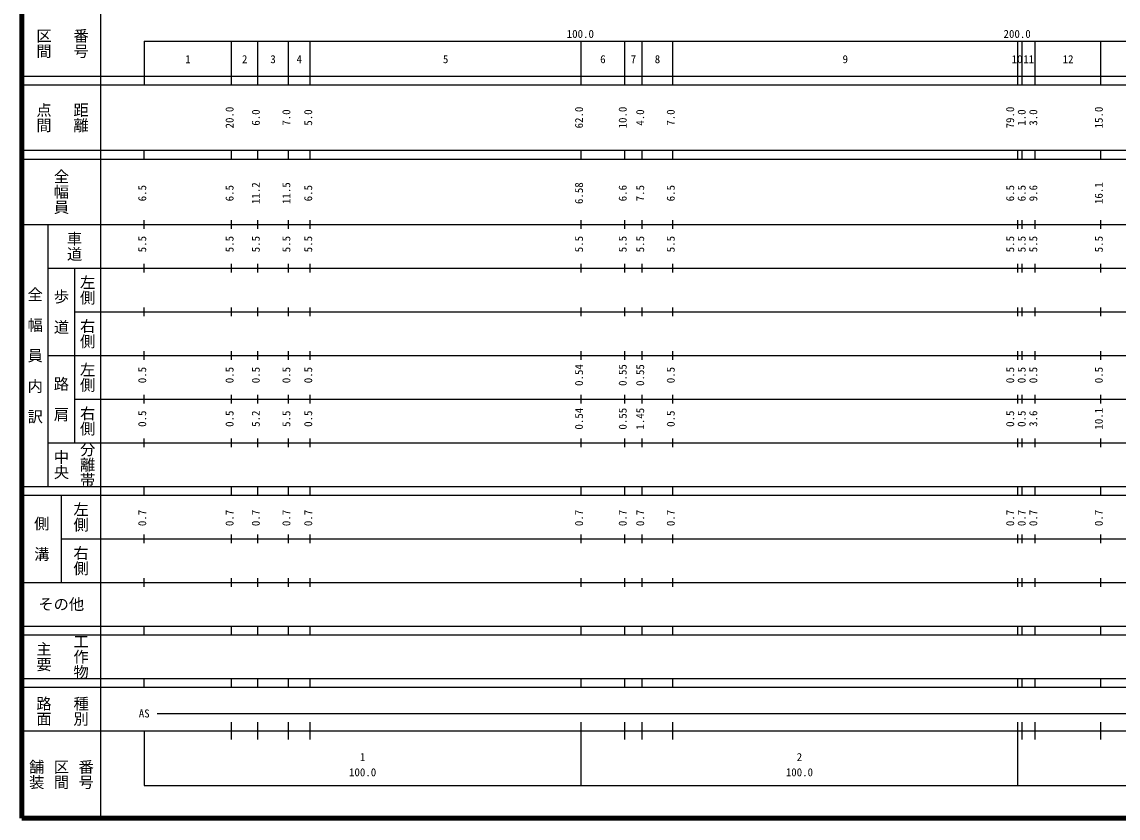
# Model space of a CAD drawing. Units: millimetres on the paper, enlarged 1000 times. Extents: x 40000 to 680000, y 20000 to 380000.
# Drawn here: x 40000 to 290955, y 20000 to 202409 of the extents above; entities that cross this region are included whole.
import ezdxf
from ezdxf.enums import TextEntityAlignment as Align

# ---------------------------------------------------------------- set-up
doc = ezdxf.new("R2010")
doc.units = ezdxf.units.MM
doc.header["$LTSCALE"] = 1000
doc.layers.add('M-TTL', color=2, linetype='Continuous', lineweight=140)
doc.layers.add('M-TTL-BAND', color=7, linetype='Continuous', lineweight=25)
doc.styles.add('@ＭＳ ゴシック', font='')
doc.styles.add('ＭＳ ゴシック', font='')
doc.styles.get('@ＭＳ ゴシック').set_extended_font_data('@MS Gothic')
doc.styles.get('ＭＳ ゴシック').set_extended_font_data('MS Gothic')

msp = doc.modelspace()

# ---------------------------------------------------------------- linework, layer by layer
at = {"layer": 'M-TTL'}
for p, q in [((40000, 380000), (40000, 20000)), ((40000, 20000), (680000, 20000))]:
    msp.add_line(p, q, dxfattribs=at)
at = {"layer": 'M-TTL-BAND'}
for p, q in [((58000, 370000), (58000, 20000)), ((68000, 198000), (579000, 198000)), ((68000, 198000), (68000, 188000)), ((88000, 188000), (88000, 198000)), ((94000, 188000), (94000, 198000)), ((101000, 188000), (101000, 198000)), ((106000, 188000), (106000, 198000)), ((168000, 188000), (168000, 198000)), ((178000, 188000), (178000, 198000)), ((182000, 188000), (182000, 198000)), ((189000, 188000), (189000, 198000)), ((268000, 188000), (268000, 198000)), ((269000, 188000), (269000, 198000)), ((272000, 188000), (272000, 198000)), ((287000, 188000), (287000, 198000)), ((40000, 190000), (579000, 190000)), ((40000, 188000), (579000, 188000)), ((40000, 173000), (579000, 173000)), ((40000, 171000), (579000, 171000)), ((68000, 171000), (68000, 173000)), ((88000, 171000), (88000, 173000)), ((94000, 171000), (94000, 173000)), ((101000, 171000), (101000, 173000)), ((106000, 171000), (106000, 173000)), ((168000, 171000), (168000, 173000)), ((178000, 171000), (178000, 173000)), ((182000, 171000), (182000, 173000)), ((189000, 171000), (189000, 173000)), ((268000, 171000), (268000, 173000)), ((269000, 171000), (269000, 173000)), ((272000, 171000), (272000, 173000)), ((287000, 171000), (287000, 173000)), ((40000, 156000), (579000, 156000)), ((46000, 96000), (46000, 156000)), ((68000, 155000), (68000, 157000)), ((88000, 155000), (88000, 157000)), ((94000, 155000), (94000, 157000)), ((101000, 155000), (101000, 157000)), ((106000, 155000), (106000, 157000)), ((168000, 155000), (168000, 157000)), ((178000, 155000), (178000, 157000)), ((182000, 155000), (182000, 157000)), ((189000, 155000), (189000, 157000)), ((268000, 155000), (268000, 157000)), ((269000, 155000), (269000, 157000)), ((272000, 155000), (272000, 157000)), ((287000, 155000), (287000, 157000)), ((46000, 146000), (579000, 146000)), ((52000, 146000), (52000, 106000)), ((68000, 145000), (68000, 147000)), ((88000, 145000), (88000, 147000)), ((94000, 145000), (94000, 147000)), ((101000, 145000), (101000, 147000)), ((106000, 145000), (106000, 147000)), ((168000, 145000), (168000, 147000)), ((178000, 145000), (178000, 147000)), ((182000, 145000), (182000, 147000)), ((189000, 145000), (189000, 147000)), ((268000, 145000), (268000, 147000)), ((269000, 145000), (269000, 147000)), ((272000, 145000), (272000, 147000)), ((287000, 145000), (287000, 147000)), ((52000, 136000), (579000, 136000)), ((68000, 135000), (68000, 137000)), ((88000, 135000), (88000, 137000)), ((94000, 135000), (94000, 137000)), ((101000, 135000), (101000, 137000)), ((106000, 135000), (106000, 137000)), ((168000, 135000), (168000, 137000)), ((178000, 135000), (178000, 137000)), ((182000, 135000), (182000, 137000)), ((189000, 135000), (189000, 137000)), ((268000, 135000), (268000, 137000)), ((269000, 135000), (269000, 137000)), ((272000, 135000), (272000, 137000)), ((287000, 135000), (287000, 137000)), ((46000, 126000), (579000, 126000)), ((68000, 125000), (68000, 127000)), ((88000, 125000), (88000, 127000)), ((94000, 125000), (94000, 127000)), ((101000, 125000), (101000, 127000)), ((106000, 125000), (106000, 127000)), ((168000, 125000), (168000, 127000)), ((178000, 125000), (178000, 127000)), ((182000, 125000), (182000, 127000)), ((189000, 125000), (189000, 127000)), ((268000, 125000), (268000, 127000)), ((269000, 125000), (269000, 127000)), ((272000, 125000), (272000, 127000)), ((287000, 125000), (287000, 127000)), ((52000, 116000), (579000, 116000)), ((68000, 115000), (68000, 117000)), ((88000, 115000), (88000, 117000)), ((94000, 115000), (94000, 117000)), ((101000, 115000), (101000, 117000)), ((106000, 115000), (106000, 117000)), ((168000, 115000), (168000, 117000)), ((178000, 115000), (178000, 117000)), ((182000, 115000), (182000, 117000)), ((189000, 115000), (189000, 117000)), ((268000, 115000), (268000, 117000)), ((269000, 115000), (269000, 117000)), ((272000, 115000), (272000, 117000)), ((287000, 115000), (287000, 117000)), ((46000, 106000), (579000, 106000)), ((68000, 105000), (68000, 107000)), ((88000, 105000), (88000, 107000)), ((94000, 105000), (94000, 107000)), ((101000, 105000), (101000, 107000)), ((106000, 105000), (106000, 107000)), ((168000, 105000), (168000, 107000)), ((178000, 105000), (178000, 107000)), ((182000, 105000), (182000, 107000)), ((189000, 105000), (189000, 107000)), ((268000, 105000), (268000, 107000)), ((269000, 105000), (269000, 107000)), ((272000, 105000), (272000, 107000)), ((287000, 105000), (287000, 107000)), ((40000, 96000), (579000, 96000)), ((68000, 94000), (68000, 96000)), ((88000, 94000), (88000, 96000)), ((94000, 94000), (94000, 96000)), ((101000, 94000), (101000, 96000)), ((106000, 94000), (106000, 96000)), ((168000, 94000), (168000, 96000)), ((178000, 94000), (178000, 96000)), ((182000, 94000), (182000, 96000)), ((189000, 94000), (189000, 96000)), ((268000, 94000), (268000, 96000)), ((269000, 94000), (269000, 96000)), ((272000, 94000), (272000, 96000)), ((287000, 94000), (287000, 96000)), ((40000, 94000), (579000, 94000)), ((49000, 94000), (49000, 74000)), ((49000, 84000), (579000, 84000)), ((68000, 83000), (68000, 85000)), ((88000, 83000), (88000, 85000)), ((94000, 83000), (94000, 85000)), ((101000, 83000), (101000, 85000)), ((106000, 83000), (106000, 85000)), ((168000, 83000), (168000, 85000)), ((178000, 83000), (178000, 85000)), ((182000, 83000), (182000, 85000)), ((189000, 83000), (189000, 85000)), ((268000, 83000), (268000, 85000)), ((269000, 83000), (269000, 85000)), ((272000, 83000), (272000, 85000)), ((287000, 83000), (287000, 85000)), ((40000, 74000), (579000, 74000)), ((68000, 73000), (68000, 75000)), ((88000, 73000), (88000, 75000)), ((94000, 73000), (94000, 75000)), ((101000, 73000), (101000, 75000)), ((106000, 73000), (106000, 75000)), ((168000, 73000), (168000, 75000)), ((178000, 73000), (178000, 75000)), ((182000, 73000), (182000, 75000)), ((189000, 73000), (189000, 75000)), ((268000, 73000), (268000, 75000)), ((269000, 73000), (269000, 75000)), ((272000, 73000), (272000, 75000)), ((287000, 73000), (287000, 75000)), ((40000, 64000), (579000, 64000)), ((68000, 62000), (68000, 64000)), ((88000, 62000), (88000, 64000)), ((94000, 62000), (94000, 64000)), ((101000, 62000), (101000, 64000)), ((106000, 62000), (106000, 64000)), ((168000, 62000), (168000, 64000)), ((178000, 62000), (178000, 64000)), ((182000, 62000), (182000, 64000)), ((189000, 62000), (189000, 64000)), ((268000, 62000), (268000, 64000)), ((269000, 62000), (269000, 64000)), ((272000, 62000), (272000, 64000)), ((287000, 62000), (287000, 64000)), ((40000, 62000), (579000, 62000)), ((40000, 52000), (579000, 52000)), ((68000, 50000), (68000, 52000)), ((88000, 50000), (88000, 52000)), ((94000, 50000), (94000, 52000)), ((101000, 50000), (101000, 52000)), ((106000, 50000), (106000, 52000)), ((168000, 50000), (168000, 52000)), ((178000, 50000), (178000, 52000)), ((182000, 50000), (182000, 52000)), ((189000, 50000), (189000, 52000)), ((268000, 50000), (268000, 52000)), ((269000, 50000), (269000, 52000)), ((272000, 50000), (272000, 52000)), ((287000, 50000), (287000, 52000)), ((40000, 50000), (579000, 50000)), ((71000, 44000), (565000, 44000)), ((88000, 38000), (88000, 42000)), ((94000, 38000), (94000, 42000)), ((101000, 38000), (101000, 42000)), ((106000, 38000), (106000, 42000)), ((168000, 27500), (168000, 42000)), ((178000, 38000), (178000, 42000)), ((182000, 38000), (182000, 42000)), ((189000, 38000), (189000, 42000)), ((268000, 27500), (268000, 42000)), ((269000, 38000), (269000, 42000)), ((272000, 38000), (272000, 42000)), ((287000, 38000), (287000, 42000)), ((40000, 40000), (579000, 40000)), ((68000, 40000), (68000, 27500)), ((68000, 27500), (579000, 27500))]:
    msp.add_line(p, q, dxfattribs=at)

# ---------------------------------------------------------------- texts
at = {"layer": 'M-TTL-BAND', "style": '@ＭＳ ゴシック'}
for s, p in [('番号', (53500, 197500)), ('区間', (45000, 197500)), ('点間', (45000, 180500)), ('距離', (53500, 180500)), ('全幅員', (49000, 163500)), ('車道', (52000, 151000)), ('左側', (55000, 141000)), ('全\u3000幅\u3000員\u3000内\u3000訳', (43000, 126000)), ('歩\u3000道', (49000, 136000)), ('右側', (55000, 131000)), ('左側', (55000, 121000)), ('路\u3000肩', (49000, 116000)), ('右側', (55000, 111000)), ('分離帯', (55000, 101000)), ('中央', (49000, 101000)), ('左側', (53500, 89000)), ('側\u3000溝', (44500, 84000)), ('右側', (53500, 79000)), ('主要', (45000, 57000)), ('工作物', (53500, 57000)), ('路面', (45000, 44500)), ('種別', (53500, 44500)), ('舗装', (43333, 30000)), ('区間', (49000, 30000)), ('番号', (54667, 30000))]:
    msp.add_text(s, height=2566, rotation=270, dxfattribs=at).set_placement(p, align=Align.MIDDLE_CENTER)
at = {"layer": 'M-TTL-BAND', "style": 'ＭＳ ゴシック'}
for s, p in [('100.0', (167844, 198195)), ('200.0', (267844, 198195)), ('1', (78000, 192405)), ('2', (91000, 192405)), ('3', (97500, 192405)), ('4', (103500, 192405)), ('5', (137000, 192405)), ('6', (173000, 192405)), ('7', (180000, 192405)), ('8', (185500, 192405)), ('9', (228500, 192405)), ('10', (267863, 192405)), ('11', (270500, 192405)), ('12', (279500, 192405)), ('AS', (68000, 42500)), ('1', (118000, 32523)), ('2', (218000, 32523)), ('100.0', (118000, 29033)), ('100.0', (218000, 29033))]:
    msp.add_text(s, height=1833, dxfattribs=at).set_placement(p, align=Align.BOTTOM_CENTER)
for s, p in [('20.0', (89000, 180500)), ('6.0', (95000, 180500)), ('7.0', (102000, 180500)), ('5.0', (107000, 180500)), ('62.0', (169000, 180500)), ('10.0', (179000, 180500)), ('4.0', (183000, 180500)), ('7.0', (190000, 180500)), ('79.0', (267709, 180500)), ('1.0', (270340, 180500)), ('3.0', (273000, 180500)), ('15.0', (288000, 180500)), ('6.5', (69000, 163174)), ('6.5', (89000, 163174)), ('11.2', (95000, 163174)), ('11.5', (102000, 163174)), ('6.5', (107000, 163174)), ('6.58', (169000, 163174)), ('6.6', (179000, 163174)), ('7.5', (183000, 163174)), ('6.5', (190000, 163174)), ('6.5', (267709, 163174)), ('6.5', (270340, 163174)), ('9.6', (273000, 163174)), ('16.1', (288000, 163174)), ('5.5', (69000, 151500)), ('5.5', (89000, 151500)), ('5.5', (95000, 151500)), ('5.5', (102000, 151500)), ('5.5', (107000, 151500)), ('5.5', (169000, 151500)), ('5.5', (179000, 151500)), ('5.5', (183000, 151500)), ('5.5', (190000, 151500)), ('5.5', (267709, 151500)), ('5.5', (270340, 151500)), ('5.5', (273000, 151500)), ('5.5', (288000, 151500)), ('0.5', (69000, 121500)), ('0.5', (89000, 121500)), ('0.5', (95000, 121500)), ('0.5', (102000, 121500)), ('0.5', (107000, 121500)), ('0.54', (169000, 121500)), ('0.55', (179000, 121500)), ('0.55', (183000, 121500)), ('0.5', (190000, 121500)), ('0.5', (267709, 121500)), ('0.5', (270340, 121500)), ('0.5', (273000, 121500)), ('0.5', (288000, 121500)), ('0.5', (69000, 111500)), ('0.5', (89000, 111500)), ('5.2', (95000, 111500)), ('5.5', (102000, 111500)), ('0.5', (107000, 111500)), ('0.54', (169000, 111500)), ('0.55', (179000, 111500)), ('1.45', (183000, 111500)), ('0.5', (190000, 111500)), ('0.5', (267709, 111500)), ('0.5', (270340, 111500)), ('3.6', (273000, 111500)), ('10.1', (288000, 111500)), ('0.7', (69000, 88764)), ('0.7', (89000, 88764)), ('0.7', (95000, 88764)), ('0.7', (102000, 88764)), ('0.7', (107000, 88764)), ('0.7', (169000, 88764)), ('0.7', (179000, 88764)), ('0.7', (183000, 88764)), ('0.7', (190000, 88764)), ('0.7', (267709, 88764)), ('0.7', (270340, 88764)), ('0.7', (273000, 88764)), ('0.7', (288000, 88764))]:
    msp.add_text(s, height=1833, rotation=90, dxfattribs=at).set_placement(p, align=Align.BOTTOM_CENTER)
msp.add_text('その他', height=2566, dxfattribs=at).set_placement((49000, 69000), align=Align.MIDDLE_CENTER)

doc.saveas('drawing.dxf')
